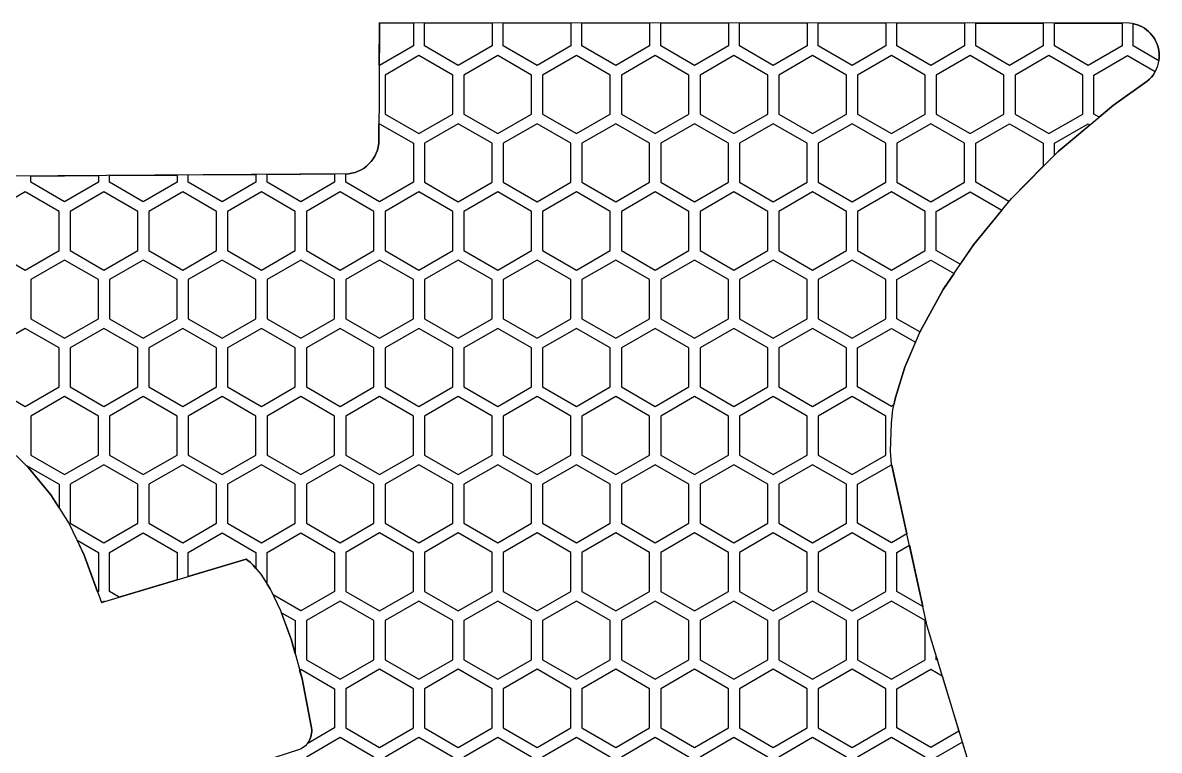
# Model space of a CAD drawing. Header units: millimetres. Extents: x -38 to 90, y -11 to 80.
# Drawn here: x 25 to 76, y 47.5 to 80.1 of the extents above; entities that cross this region are included whole.
import ezdxf

# ---------------------------------------------------------------- set-up
doc = ezdxf.new("R2010")
doc.units = ezdxf.units.MM
for name, color, linetype in [('outline_2', 3, 'Continuous'), ('pattern_0225', 2, 'Continuous'), ('pattern_0226', 2, 'Continuous'), ('pattern_0227', 2, 'Continuous'), ('pattern_0228', 2, 'Continuous'), ('pattern_0229', 2, 'Continuous'), ('pattern_0230', 2, 'Continuous'), ('pattern_0231', 2, 'Continuous'), ('pattern_0232', 2, 'Continuous'), ('pattern_0233', 2, 'Continuous'), ('pattern_0234', 2, 'Continuous'), ('pattern_0235', 2, 'Continuous'), ('pattern_0236', 2, 'Continuous'), ('pattern_0237', 2, 'Continuous'), ('pattern_0238', 2, 'Continuous'), ('pattern_0239', 2, 'Continuous'), ('pattern_0240', 2, 'Continuous'), ('pattern_0241', 2, 'Continuous'), ('pattern_0242', 2, 'Continuous'), ('pattern_0243', 2, 'Continuous'), ('pattern_0244', 2, 'Continuous'), ('pattern_0245', 2, 'Continuous'), ('pattern_0246', 2, 'Continuous'), ('pattern_0247', 2, 'Continuous'), ('pattern_0248', 2, 'Continuous'), ('pattern_0249', 2, 'Continuous'), ('pattern_0250', 2, 'Continuous'), ('pattern_0251', 2, 'Continuous'), ('pattern_0252', 2, 'Continuous'), ('pattern_0253', 2, 'Continuous'), ('pattern_0254', 2, 'Continuous'), ('pattern_0255', 2, 'Continuous'), ('pattern_0256', 2, 'Continuous'), ('pattern_0257', 2, 'Continuous'), ('pattern_0258', 2, 'Continuous'), ('pattern_0259', 2, 'Continuous'), ('pattern_0260', 2, 'Continuous'), ('pattern_0261', 2, 'Continuous'), ('pattern_0262', 2, 'Continuous'), ('pattern_0263', 2, 'Continuous'), ('pattern_0264', 2, 'Continuous'), ('pattern_0265', 2, 'Continuous'), ('pattern_0266', 2, 'Continuous'), ('pattern_0267', 2, 'Continuous'), ('pattern_0268', 2, 'Continuous'), ('pattern_0269', 2, 'Continuous'), ('pattern_0270', 2, 'Continuous'), ('pattern_0271', 2, 'Continuous'), ('pattern_0272', 2, 'Continuous'), ('pattern_0273', 2, 'Continuous'), ('pattern_0274', 2, 'Continuous'), ('pattern_0275', 2, 'Continuous'), ('pattern_0276', 2, 'Continuous'), ('pattern_0277', 2, 'Continuous'), ('pattern_0279', 2, 'Continuous'), ('pattern_0280', 2, 'Continuous'), ('pattern_0281', 2, 'Continuous'), ('pattern_0282', 2, 'Continuous'), ('pattern_0283', 2, 'Continuous'), ('pattern_0284', 2, 'Continuous'), ('pattern_0285', 2, 'Continuous'), ('pattern_0286', 2, 'Continuous'), ('pattern_0287', 2, 'Continuous'), ('pattern_0288', 2, 'Continuous'), ('pattern_0289', 2, 'Continuous'), ('pattern_0292', 2, 'Continuous'), ('pattern_0293', 2, 'Continuous'), ('pattern_0294', 2, 'Continuous'), ('pattern_0295', 2, 'Continuous'), ('pattern_0296', 2, 'Continuous'), ('pattern_0297', 2, 'Continuous'), ('pattern_0298', 2, 'Continuous'), ('pattern_0299', 2, 'Continuous'), ('pattern_0300', 2, 'Continuous'), ('pattern_0301', 2, 'Continuous'), ('pattern_0302', 2, 'Continuous'), ('pattern_0303', 2, 'Continuous'), ('pattern_0311', 2, 'Continuous'), ('pattern_0312', 2, 'Continuous'), ('pattern_0313', 2, 'Continuous'), ('pattern_0314', 2, 'Continuous'), ('pattern_0315', 2, 'Continuous'), ('pattern_0316', 2, 'Continuous'), ('pattern_0317', 2, 'Continuous'), ('pattern_0318', 2, 'Continuous'), ('pattern_0319', 2, 'Continuous'), ('pattern_0320', 2, 'Continuous'), ('pattern_0321', 2, 'Continuous'), ('pattern_0322', 2, 'Continuous'), ('pattern_0337', 2, 'Continuous'), ('pattern_0338', 2, 'Continuous'), ('pattern_0339', 2, 'Continuous'), ('pattern_0340', 2, 'Continuous'), ('pattern_0341', 2, 'Continuous'), ('pattern_0342', 2, 'Continuous'), ('pattern_0343', 2, 'Continuous'), ('pattern_0344', 2, 'Continuous'), ('pattern_0345', 2, 'Continuous'), ('pattern_0346', 2, 'Continuous'), ('pattern_0347', 2, 'Continuous'), ('pattern_0348', 2, 'Continuous'), ('pattern_0349', 2, 'Continuous'), ('pattern_0364', 2, 'Continuous'), ('pattern_0365', 2, 'Continuous'), ('pattern_0366', 2, 'Continuous'), ('pattern_0367', 2, 'Continuous'), ('pattern_0368', 2, 'Continuous'), ('pattern_0369', 2, 'Continuous'), ('pattern_0370', 2, 'Continuous'), ('pattern_0371', 2, 'Continuous'), ('pattern_0372', 2, 'Continuous'), ('pattern_0373', 2, 'Continuous'), ('pattern_0374', 2, 'Continuous'), ('pattern_0375', 2, 'Continuous'), ('pattern_0376', 2, 'Continuous'), ('pattern_0377', 2, 'Continuous'), ('pattern_0393', 2, 'Continuous'), ('pattern_0394', 2, 'Continuous'), ('pattern_0395', 2, 'Continuous'), ('pattern_0396', 2, 'Continuous'), ('pattern_0397', 2, 'Continuous'), ('pattern_0398', 2, 'Continuous'), ('pattern_0399', 2, 'Continuous'), ('pattern_0400', 2, 'Continuous'), ('pattern_0401', 2, 'Continuous'), ('pattern_0402', 2, 'Continuous'), ('pattern_0418', 2, 'Continuous'), ('pattern_0419', 2, 'Continuous'), ('pattern_0420', 2, 'Continuous'), ('pattern_0421', 2, 'Continuous'), ('pattern_0422', 2, 'Continuous'), ('pattern_0423', 2, 'Continuous'), ('pattern_0424', 2, 'Continuous'), ('pattern_0425', 2, 'Continuous'), ('pattern_0426', 2, 'Continuous'), ('pattern_0427', 2, 'Continuous'), ('pattern_0428', 2, 'Continuous')]:
    doc.layers.add(name, color=color, linetype=linetype)

msp = doc.modelspace()

# ---------------------------------------------------------------- linework, layer by layer
at = {"layer": 'outline_2'}
for points in [[(67.738, 45.915), (65.573, 53.029), (63.984, 60.296), (63.926, 60.878), (63.971, 62.147), (64.042, 62.73), (64.151, 63.288), (64.571, 64.649), (65.279, 66.284), (66.297, 68.132), (67.649, 70.13), (69.357, 72.215), (71.445, 74.325), (73.935, 76.397), (75.446, 77.48), (75.543, 77.565), (75.63, 77.655), (75.706, 77.75), (75.774, 77.849), (75.831, 77.951), (75.88, 78.057), (75.919, 78.165), (75.948, 78.274), (75.969, 78.386), (75.981, 78.498), (75.984, 78.61), (75.979, 78.722), (75.966, 78.833), (75.945, 78.943), (75.915, 79.05), (75.878, 79.156), (75.833, 79.259), (75.781, 79.358), (75.722, 79.453), (75.655, 79.543), (75.582, 79.629), (75.501, 79.708), (75.415, 79.782), (75.321, 79.848), (75.222, 79.908), (75.116, 79.96), (75.005, 80.003), (74.888, 80.037), (74.765, 80.062), (74.637, 80.077), (41.017, 80.094), (40.984, 74.682), (40.961, 74.532), (40.923, 74.386), (40.872, 74.247), (40.807, 74.114), (40.731, 73.989), (40.644, 73.872), (40.546, 73.764), (40.438, 73.666), (40.322, 73.578), (40.197, 73.501), (40.064, 73.437), (39.925, 73.385), (39.78, 73.347), (39.629, 73.323), (24.429, 73.208)], [(24.156, 61.248), (25.289, 60.127), (26.275, 58.919), (27.106, 57.62), (27.774, 56.226), (28.548, 54.097), (35.035, 56.039), (35.119, 55.982), (35.217, 55.9), (35.348, 55.775), (35.69, 55.367), (36.113, 54.704), (36.584, 53.736), (37.072, 52.41), (37.543, 50.674), (37.965, 48.476), (37.975, 48.393), (37.976, 48.311), (37.971, 48.231), (37.958, 48.152), (37.938, 48.075), (37.912, 48), (37.88, 47.928), (37.841, 47.859), (37.797, 47.793), (37.747, 47.732), (37.692, 47.675), (37.632, 47.623), (37.567, 47.576), (37.498, 47.535), (37.424, 47.499), (31.627, 45.625)]]:
    msp.add_lwpolyline(points, dxfattribs=at)
at = {"layer": 'pattern_0225'}
msp.add_lwpolyline([(40.77, 47.167), (39.254, 48.042), (37.739, 47.167), (37.739, 45.417), (39.254, 44.542), (40.77, 45.417)], close=True, dxfattribs=at)
at = {"layer": 'pattern_0226'}
msp.add_lwpolyline([(44.301, 47.167), (42.785, 48.042), (41.27, 47.167), (41.27, 45.417), (42.785, 44.542), (44.301, 45.417)], close=True, dxfattribs=at)
at = {"layer": 'pattern_0227'}
msp.add_lwpolyline([(47.832, 47.167), (46.316, 48.042), (44.801, 47.167), (44.801, 45.417), (46.316, 44.542), (47.832, 45.417)], close=True, dxfattribs=at)
at = {"layer": 'pattern_0228'}
msp.add_lwpolyline([(51.363, 47.167), (49.847, 48.042), (48.332, 47.167), (48.332, 45.417), (49.847, 44.542), (51.363, 45.417)], close=True, dxfattribs=at)
at = {"layer": 'pattern_0229'}
msp.add_lwpolyline([(54.894, 47.167), (53.379, 48.042), (51.863, 47.167), (51.863, 45.417), (53.379, 44.542), (54.894, 45.417)], close=True, dxfattribs=at)
at = {"layer": 'pattern_0230'}
msp.add_lwpolyline([(58.425, 47.167), (56.91, 48.042), (55.394, 47.167), (55.394, 45.417), (56.91, 44.542), (58.425, 45.417)], close=True, dxfattribs=at)
at = {"layer": 'pattern_0231'}
msp.add_lwpolyline([(61.956, 47.167), (60.441, 48.042), (58.925, 47.167), (58.925, 45.417), (60.441, 44.542), (61.956, 45.417)], close=True, dxfattribs=at)
at = {"layer": 'pattern_0232'}
msp.add_lwpolyline([(65.487, 47.167), (63.972, 48.042), (62.456, 47.167), (62.456, 45.417), (63.972, 44.542), (65.487, 45.417)], close=True, dxfattribs=at)
at = {"layer": 'pattern_0233'}
msp.add_lwpolyline([(67.738, 45.915), (68.143, 44.911), (67.503, 44.542), (65.987, 45.417), (65.987, 47.167), (67.153, 47.839)], close=True, dxfattribs=at)
at = {"layer": 'pattern_0234'}
msp.add_lwpolyline([(37.797, 47.793), (37.841, 47.859), (37.88, 47.928), (37.912, 48), (37.938, 48.075), (37.958, 48.152), (37.971, 48.231), (37.976, 48.311), (37.975, 48.393), (37.965, 48.476), (37.543, 50.674), (37.436, 51.069), (37.489, 51.1), (39.004, 50.225), (39.004, 48.475), (37.773, 47.764)], close=True, dxfattribs=at)
at = {"layer": 'pattern_0235'}
msp.add_lwpolyline([(42.535, 50.225), (41.02, 51.1), (39.504, 50.225), (39.504, 48.475), (41.02, 47.6), (42.535, 48.475)], close=True, dxfattribs=at)
at = {"layer": 'pattern_0236'}
msp.add_lwpolyline([(46.066, 50.225), (44.551, 51.1), (43.035, 50.225), (43.035, 48.475), (44.551, 47.6), (46.066, 48.475)], close=True, dxfattribs=at)
at = {"layer": 'pattern_0237'}
msp.add_lwpolyline([(49.597, 50.225), (48.082, 51.1), (46.566, 50.225), (46.566, 48.475), (48.082, 47.6), (49.597, 48.475)], close=True, dxfattribs=at)
at = {"layer": 'pattern_0238'}
msp.add_lwpolyline([(53.129, 50.225), (51.613, 51.1), (50.097, 50.225), (50.097, 48.475), (51.613, 47.6), (53.129, 48.475)], close=True, dxfattribs=at)
at = {"layer": 'pattern_0239'}
msp.add_lwpolyline([(56.66, 50.225), (55.144, 51.1), (53.629, 50.225), (53.629, 48.475), (55.144, 47.6), (56.66, 48.475)], close=True, dxfattribs=at)
at = {"layer": 'pattern_0240'}
msp.add_lwpolyline([(60.191, 50.225), (58.675, 51.1), (57.16, 50.225), (57.16, 48.475), (58.675, 47.6), (60.191, 48.475)], close=True, dxfattribs=at)
at = {"layer": 'pattern_0241'}
msp.add_lwpolyline([(63.722, 50.225), (62.206, 51.1), (60.691, 50.225), (60.691, 48.475), (62.206, 47.6), (63.722, 48.475)], close=True, dxfattribs=at)
at = {"layer": 'pattern_0242'}
msp.add_lwpolyline([(67.003, 48.331), (65.737, 47.6), (64.222, 48.475), (64.222, 50.225), (65.737, 51.1), (66.251, 50.803)], close=True, dxfattribs=at)
at = {"layer": 'pattern_0243'}
msp.add_lwpolyline([(28.565, 54.102), (28.661, 54.158), (28.691, 54.14)], close=True, dxfattribs=at)
at = {"layer": 'pattern_0244'}
msp.add_lwpolyline([(37.072, 52.41), (36.62, 53.64), (37.239, 53.283), (37.239, 51.796)], close=True, dxfattribs=at)
at = {"layer": 'pattern_0245'}
msp.add_lwpolyline([(40.77, 53.283), (39.254, 54.158), (37.739, 53.283), (37.739, 51.533), (39.254, 50.658), (40.77, 51.533)], close=True, dxfattribs=at)
at = {"layer": 'pattern_0246'}
msp.add_lwpolyline([(44.301, 53.283), (42.785, 54.158), (41.27, 53.283), (41.27, 51.533), (42.785, 50.658), (44.301, 51.533)], close=True, dxfattribs=at)
at = {"layer": 'pattern_0247'}
msp.add_lwpolyline([(47.832, 53.283), (46.316, 54.158), (44.801, 53.283), (44.801, 51.533), (46.316, 50.658), (47.832, 51.533)], close=True, dxfattribs=at)
at = {"layer": 'pattern_0248'}
msp.add_lwpolyline([(51.363, 53.283), (49.847, 54.158), (48.332, 53.283), (48.332, 51.533), (49.847, 50.658), (51.363, 51.533)], close=True, dxfattribs=at)
at = {"layer": 'pattern_0249'}
msp.add_lwpolyline([(54.894, 53.283), (53.379, 54.158), (51.863, 53.283), (51.863, 51.533), (53.379, 50.658), (54.894, 51.533)], close=True, dxfattribs=at)
at = {"layer": 'pattern_0250'}
msp.add_lwpolyline([(58.425, 53.283), (56.91, 54.158), (55.394, 53.283), (55.394, 51.533), (56.91, 50.658), (58.425, 51.533)], close=True, dxfattribs=at)
at = {"layer": 'pattern_0251'}
msp.add_lwpolyline([(61.956, 53.283), (60.441, 54.158), (58.925, 53.283), (58.925, 51.533), (60.441, 50.658), (61.956, 51.533)], close=True, dxfattribs=at)
at = {"layer": 'pattern_0252'}
msp.add_lwpolyline([(65.487, 53.283), (63.972, 54.158), (62.456, 53.283), (62.456, 51.533), (63.972, 50.658), (65.487, 51.533)], close=True, dxfattribs=at)
at = {"layer": 'pattern_0253'}
msp.add_lwpolyline([(66.037, 51.504), (65.987, 51.533), (65.987, 51.668)], close=True, dxfattribs=at)
at = {"layer": 'pattern_0254'}
msp.add_lwpolyline([(27.774, 56.226), (27.455, 56.893), (28.411, 56.341), (28.411, 54.591), (28.376, 54.571)], close=True, dxfattribs=at)
at = {"layer": 'pattern_0255'}
msp.add_lwpolyline([(29.35, 54.337), (28.911, 54.591), (28.911, 56.341), (30.426, 57.216), (31.942, 56.341), (31.942, 55.113)], close=True, dxfattribs=at)
at = {"layer": 'pattern_0256'}
msp.add_lwpolyline([(35.348, 55.775), (35.217, 55.9), (35.119, 55.982), (35.035, 56.039), (32.442, 55.263), (32.442, 56.341), (33.958, 57.216), (35.473, 56.341), (35.473, 55.626)], close=True, dxfattribs=at)
at = {"layer": 'pattern_0257'}
msp.add_lwpolyline([(36.113, 54.704), (35.973, 54.924), (35.973, 56.341), (37.489, 57.216), (39.004, 56.341), (39.004, 54.591), (37.489, 53.716), (36.245, 54.434)], close=True, dxfattribs=at)
at = {"layer": 'pattern_0258'}
msp.add_lwpolyline([(42.535, 56.341), (41.02, 57.216), (39.504, 56.341), (39.504, 54.591), (41.02, 53.716), (42.535, 54.591)], close=True, dxfattribs=at)
at = {"layer": 'pattern_0259'}
msp.add_lwpolyline([(46.066, 56.341), (44.551, 57.216), (43.035, 56.341), (43.035, 54.591), (44.551, 53.716), (46.066, 54.591)], close=True, dxfattribs=at)
at = {"layer": 'pattern_0260'}
msp.add_lwpolyline([(49.597, 56.341), (48.082, 57.216), (46.566, 56.341), (46.566, 54.591), (48.082, 53.716), (49.597, 54.591)], close=True, dxfattribs=at)
at = {"layer": 'pattern_0261'}
msp.add_lwpolyline([(53.129, 56.341), (51.613, 57.216), (50.097, 56.341), (50.097, 54.591), (51.613, 53.716), (53.129, 54.591)], close=True, dxfattribs=at)
at = {"layer": 'pattern_0262'}
msp.add_lwpolyline([(56.66, 56.341), (55.144, 57.216), (53.629, 56.341), (53.629, 54.591), (55.144, 53.716), (56.66, 54.591)], close=True, dxfattribs=at)
at = {"layer": 'pattern_0263'}
msp.add_lwpolyline([(60.191, 56.341), (58.675, 57.216), (57.16, 56.341), (57.16, 54.591), (58.675, 53.716), (60.191, 54.591)], close=True, dxfattribs=at)
at = {"layer": 'pattern_0264'}
msp.add_lwpolyline([(63.722, 56.341), (62.206, 57.216), (60.691, 56.341), (60.691, 54.591), (62.206, 53.716), (63.722, 54.591)], close=True, dxfattribs=at)
at = {"layer": 'pattern_0265'}
msp.add_lwpolyline([(65.378, 53.923), (64.222, 54.591), (64.222, 56.341), (64.779, 56.662)], close=True, dxfattribs=at)
at = {"layer": 'pattern_0266'}
msp.add_lwpolyline([(26.275, 58.919), (25.289, 60.127), (25.156, 60.258), (26.645, 59.399), (26.645, 58.34)], close=True, dxfattribs=at)
at = {"layer": 'pattern_0267'}
msp.add_lwpolyline([(30.176, 59.399), (28.661, 60.274), (27.145, 59.399), (27.145, 57.649), (28.661, 56.774), (30.176, 57.649)], close=True, dxfattribs=at)
at = {"layer": 'pattern_0268'}
msp.add_lwpolyline([(33.708, 59.399), (32.192, 60.274), (30.676, 59.399), (30.676, 57.649), (32.192, 56.774), (33.708, 57.649)], close=True, dxfattribs=at)
at = {"layer": 'pattern_0269'}
msp.add_lwpolyline([(37.239, 59.399), (35.723, 60.274), (34.208, 59.399), (34.208, 57.649), (35.723, 56.774), (37.239, 57.649)], close=True, dxfattribs=at)
at = {"layer": 'pattern_0270'}
msp.add_lwpolyline([(40.77, 59.399), (39.254, 60.274), (37.739, 59.399), (37.739, 57.649), (39.254, 56.774), (40.77, 57.649)], close=True, dxfattribs=at)
at = {"layer": 'pattern_0271'}
msp.add_lwpolyline([(44.301, 59.399), (42.785, 60.274), (41.27, 59.399), (41.27, 57.649), (42.785, 56.774), (44.301, 57.649)], close=True, dxfattribs=at)
at = {"layer": 'pattern_0272'}
msp.add_lwpolyline([(47.832, 59.399), (46.316, 60.274), (44.801, 59.399), (44.801, 57.649), (46.316, 56.774), (47.832, 57.649)], close=True, dxfattribs=at)
at = {"layer": 'pattern_0273'}
msp.add_lwpolyline([(51.363, 59.399), (49.847, 60.274), (48.332, 59.399), (48.332, 57.649), (49.847, 56.774), (51.363, 57.649)], close=True, dxfattribs=at)
at = {"layer": 'pattern_0274'}
msp.add_lwpolyline([(54.894, 59.399), (53.379, 60.274), (51.863, 59.399), (51.863, 57.649), (53.379, 56.774), (54.894, 57.649)], close=True, dxfattribs=at)
at = {"layer": 'pattern_0275'}
msp.add_lwpolyline([(58.425, 59.399), (56.91, 60.274), (55.394, 59.399), (55.394, 57.649), (56.91, 56.774), (58.425, 57.649)], close=True, dxfattribs=at)
at = {"layer": 'pattern_0276'}
msp.add_lwpolyline([(61.956, 59.399), (60.441, 60.274), (58.925, 59.399), (58.925, 57.649), (60.441, 56.774), (61.956, 57.649)], close=True, dxfattribs=at)
at = {"layer": 'pattern_0277'}
msp.add_lwpolyline([(64.666, 57.175), (63.972, 56.774), (62.456, 57.649), (62.456, 59.399), (63.972, 60.274), (63.991, 60.262)], close=True, dxfattribs=at)
at = {"layer": 'pattern_0279'}
msp.add_lwpolyline([(28.411, 62.457), (26.895, 63.332), (25.38, 62.457), (25.38, 60.707), (26.895, 59.832), (28.411, 60.707)], close=True, dxfattribs=at)
at = {"layer": 'pattern_0280'}
msp.add_lwpolyline([(31.942, 62.457), (30.426, 63.332), (28.911, 62.457), (28.911, 60.707), (30.426, 59.832), (31.942, 60.707)], close=True, dxfattribs=at)
at = {"layer": 'pattern_0281'}
msp.add_lwpolyline([(35.473, 62.457), (33.958, 63.332), (32.442, 62.457), (32.442, 60.707), (33.958, 59.832), (35.473, 60.707)], close=True, dxfattribs=at)
at = {"layer": 'pattern_0282'}
msp.add_lwpolyline([(39.004, 62.457), (37.489, 63.332), (35.973, 62.457), (35.973, 60.707), (37.489, 59.832), (39.004, 60.707)], close=True, dxfattribs=at)
at = {"layer": 'pattern_0283'}
msp.add_lwpolyline([(42.535, 62.457), (41.02, 63.332), (39.504, 62.457), (39.504, 60.707), (41.02, 59.832), (42.535, 60.707)], close=True, dxfattribs=at)
at = {"layer": 'pattern_0284'}
msp.add_lwpolyline([(46.066, 62.457), (44.551, 63.332), (43.035, 62.457), (43.035, 60.707), (44.551, 59.832), (46.066, 60.707)], close=True, dxfattribs=at)
at = {"layer": 'pattern_0285'}
msp.add_lwpolyline([(49.597, 62.457), (48.082, 63.332), (46.566, 62.457), (46.566, 60.707), (48.082, 59.832), (49.597, 60.707)], close=True, dxfattribs=at)
at = {"layer": 'pattern_0286'}
msp.add_lwpolyline([(53.129, 62.457), (51.613, 63.332), (50.097, 62.457), (50.097, 60.707), (51.613, 59.832), (53.129, 60.707)], close=True, dxfattribs=at)
at = {"layer": 'pattern_0287'}
msp.add_lwpolyline([(56.66, 62.457), (55.144, 63.332), (53.629, 62.457), (53.629, 60.707), (55.144, 59.832), (56.66, 60.707)], close=True, dxfattribs=at)
at = {"layer": 'pattern_0288'}
msp.add_lwpolyline([(60.191, 62.457), (58.675, 63.332), (57.16, 62.457), (57.16, 60.707), (58.675, 59.832), (60.191, 60.707)], close=True, dxfattribs=at)
at = {"layer": 'pattern_0289'}
msp.add_lwpolyline([(63.722, 62.457), (62.206, 63.332), (60.691, 62.457), (60.691, 60.707), (62.206, 59.832), (63.722, 60.707)], close=True, dxfattribs=at)
at = {"layer": 'pattern_0292'}
msp.add_lwpolyline([(26.645, 65.515), (25.13, 66.39), (23.614, 65.515), (23.614, 63.765), (25.13, 62.89), (26.645, 63.765)], close=True, dxfattribs=at)
at = {"layer": 'pattern_0293'}
msp.add_lwpolyline([(30.176, 65.515), (28.661, 66.39), (27.145, 65.515), (27.145, 63.765), (28.661, 62.89), (30.176, 63.765)], close=True, dxfattribs=at)
at = {"layer": 'pattern_0294'}
msp.add_lwpolyline([(33.708, 65.515), (32.192, 66.39), (30.676, 65.515), (30.676, 63.765), (32.192, 62.89), (33.708, 63.765)], close=True, dxfattribs=at)
at = {"layer": 'pattern_0295'}
msp.add_lwpolyline([(37.239, 65.515), (35.723, 66.39), (34.208, 65.515), (34.208, 63.765), (35.723, 62.89), (37.239, 63.765)], close=True, dxfattribs=at)
at = {"layer": 'pattern_0296'}
msp.add_lwpolyline([(40.77, 65.515), (39.254, 66.39), (37.739, 65.515), (37.739, 63.765), (39.254, 62.89), (40.77, 63.765)], close=True, dxfattribs=at)
at = {"layer": 'pattern_0297'}
msp.add_lwpolyline([(44.301, 65.515), (42.785, 66.39), (41.27, 65.515), (41.27, 63.765), (42.785, 62.89), (44.301, 63.765)], close=True, dxfattribs=at)
at = {"layer": 'pattern_0298'}
msp.add_lwpolyline([(47.832, 65.515), (46.316, 66.39), (44.801, 65.515), (44.801, 63.765), (46.316, 62.89), (47.832, 63.765)], close=True, dxfattribs=at)
at = {"layer": 'pattern_0299'}
msp.add_lwpolyline([(51.363, 65.515), (49.847, 66.39), (48.332, 65.515), (48.332, 63.765), (49.847, 62.89), (51.363, 63.765)], close=True, dxfattribs=at)
at = {"layer": 'pattern_0300'}
msp.add_lwpolyline([(54.894, 65.515), (53.379, 66.39), (51.863, 65.515), (51.863, 63.765), (53.379, 62.89), (54.894, 63.765)], close=True, dxfattribs=at)
at = {"layer": 'pattern_0301'}
msp.add_lwpolyline([(58.425, 65.515), (56.91, 66.39), (55.394, 65.515), (55.394, 63.765), (56.91, 62.89), (58.425, 63.765)], close=True, dxfattribs=at)
at = {"layer": 'pattern_0302'}
msp.add_lwpolyline([(61.956, 65.515), (60.441, 66.39), (58.925, 65.515), (58.925, 63.765), (60.441, 62.89), (61.956, 63.765)], close=True, dxfattribs=at)
at = {"layer": 'pattern_0303'}
msp.add_lwpolyline([(64.571, 64.649), (64.151, 63.288), (64.087, 62.956), (63.972, 62.89), (62.456, 63.765), (62.456, 65.515), (63.972, 66.39), (65.054, 65.765)], close=True, dxfattribs=at)
at = {"layer": 'pattern_0311'}
msp.add_lwpolyline([(28.411, 68.573), (26.895, 69.448), (25.38, 68.573), (25.38, 66.823), (26.895, 65.948), (28.411, 66.823)], close=True, dxfattribs=at)
at = {"layer": 'pattern_0312'}
msp.add_lwpolyline([(31.942, 68.573), (30.426, 69.448), (28.911, 68.573), (28.911, 66.823), (30.426, 65.948), (31.942, 66.823)], close=True, dxfattribs=at)
at = {"layer": 'pattern_0313'}
msp.add_lwpolyline([(35.473, 68.573), (33.958, 69.448), (32.442, 68.573), (32.442, 66.823), (33.958, 65.948), (35.473, 66.823)], close=True, dxfattribs=at)
at = {"layer": 'pattern_0314'}
msp.add_lwpolyline([(39.004, 68.573), (37.489, 69.448), (35.973, 68.573), (35.973, 66.823), (37.489, 65.948), (39.004, 66.823)], close=True, dxfattribs=at)
at = {"layer": 'pattern_0315'}
msp.add_lwpolyline([(42.535, 68.573), (41.02, 69.448), (39.504, 68.573), (39.504, 66.823), (41.02, 65.948), (42.535, 66.823)], close=True, dxfattribs=at)
at = {"layer": 'pattern_0316'}
msp.add_lwpolyline([(46.066, 68.573), (44.551, 69.448), (43.035, 68.573), (43.035, 66.823), (44.551, 65.948), (46.066, 66.823)], close=True, dxfattribs=at)
at = {"layer": 'pattern_0317'}
msp.add_lwpolyline([(49.597, 68.573), (48.082, 69.448), (46.566, 68.573), (46.566, 66.823), (48.082, 65.948), (49.597, 66.823)], close=True, dxfattribs=at)
at = {"layer": 'pattern_0318'}
msp.add_lwpolyline([(53.129, 68.573), (51.613, 69.448), (50.097, 68.573), (50.097, 66.823), (51.613, 65.948), (53.129, 66.823)], close=True, dxfattribs=at)
at = {"layer": 'pattern_0319'}
msp.add_lwpolyline([(56.66, 68.573), (55.144, 69.448), (53.629, 68.573), (53.629, 66.823), (55.144, 65.948), (56.66, 66.823)], close=True, dxfattribs=at)
at = {"layer": 'pattern_0320'}
msp.add_lwpolyline([(60.191, 68.573), (58.675, 69.448), (57.16, 68.573), (57.16, 66.823), (58.675, 65.948), (60.191, 66.823)], close=True, dxfattribs=at)
at = {"layer": 'pattern_0321'}
msp.add_lwpolyline([(63.722, 68.573), (62.206, 69.448), (60.691, 68.573), (60.691, 66.823), (62.206, 65.948), (63.722, 66.823)], close=True, dxfattribs=at)
at = {"layer": 'pattern_0322'}
msp.add_lwpolyline([(66.297, 68.132), (65.279, 66.284), (65.254, 66.227), (64.222, 66.823), (64.222, 68.573), (65.737, 69.448), (66.78, 68.846)], close=True, dxfattribs=at)
at = {"layer": 'pattern_0337'}
msp.add_lwpolyline([(26.645, 71.631), (25.13, 72.506), (23.614, 71.631), (23.614, 69.881), (25.13, 69.006), (26.645, 69.881)], close=True, dxfattribs=at)
at = {"layer": 'pattern_0338'}
msp.add_lwpolyline([(30.176, 71.631), (28.661, 72.506), (27.145, 71.631), (27.145, 69.881), (28.661, 69.006), (30.176, 69.881)], close=True, dxfattribs=at)
at = {"layer": 'pattern_0339'}
msp.add_lwpolyline([(33.708, 71.631), (32.192, 72.506), (30.676, 71.631), (30.676, 69.881), (32.192, 69.006), (33.708, 69.881)], close=True, dxfattribs=at)
at = {"layer": 'pattern_0340'}
msp.add_lwpolyline([(37.239, 71.631), (35.723, 72.506), (34.208, 71.631), (34.208, 69.881), (35.723, 69.006), (37.239, 69.881)], close=True, dxfattribs=at)
at = {"layer": 'pattern_0341'}
msp.add_lwpolyline([(40.77, 71.631), (39.254, 72.506), (37.739, 71.631), (37.739, 69.881), (39.254, 69.006), (40.77, 69.881)], close=True, dxfattribs=at)
at = {"layer": 'pattern_0342'}
msp.add_lwpolyline([(44.301, 71.631), (42.785, 72.506), (41.27, 71.631), (41.27, 69.881), (42.785, 69.006), (44.301, 69.881)], close=True, dxfattribs=at)
at = {"layer": 'pattern_0343'}
msp.add_lwpolyline([(47.832, 71.631), (46.316, 72.506), (44.801, 71.631), (44.801, 69.881), (46.316, 69.006), (47.832, 69.881)], close=True, dxfattribs=at)
at = {"layer": 'pattern_0344'}
msp.add_lwpolyline([(51.363, 71.631), (49.847, 72.506), (48.332, 71.631), (48.332, 69.881), (49.847, 69.006), (51.363, 69.881)], close=True, dxfattribs=at)
at = {"layer": 'pattern_0345'}
msp.add_lwpolyline([(54.894, 71.631), (53.379, 72.506), (51.863, 71.631), (51.863, 69.881), (53.379, 69.006), (54.894, 69.881)], close=True, dxfattribs=at)
at = {"layer": 'pattern_0346'}
msp.add_lwpolyline([(58.425, 71.631), (56.91, 72.506), (55.394, 71.631), (55.394, 69.881), (56.91, 69.006), (58.425, 69.881)], close=True, dxfattribs=at)
at = {"layer": 'pattern_0347'}
msp.add_lwpolyline([(61.956, 71.631), (60.441, 72.506), (58.925, 71.631), (58.925, 69.881), (60.441, 69.006), (61.956, 69.881)], close=True, dxfattribs=at)
at = {"layer": 'pattern_0348'}
msp.add_lwpolyline([(65.487, 71.631), (63.972, 72.506), (62.456, 71.631), (62.456, 69.881), (63.972, 69.006), (65.487, 69.881)], close=True, dxfattribs=at)
at = {"layer": 'pattern_0349'}
msp.add_lwpolyline([(67.649, 70.13), (67.061, 69.261), (65.987, 69.881), (65.987, 71.631), (67.503, 72.506), (68.924, 71.686)], close=True, dxfattribs=at)
at = {"layer": 'pattern_0364'}
msp.add_lwpolyline([(28.411, 73.238), (28.411, 72.939), (26.895, 72.064), (25.38, 72.939), (25.38, 73.215)], close=True, dxfattribs=at)
at = {"layer": 'pattern_0365'}
msp.add_lwpolyline([(31.942, 73.265), (31.942, 72.939), (30.426, 72.064), (28.911, 72.939), (28.911, 73.242)], close=True, dxfattribs=at)
at = {"layer": 'pattern_0366'}
msp.add_lwpolyline([(35.473, 73.291), (35.473, 72.939), (33.958, 72.064), (32.442, 72.939), (32.442, 73.268)], close=True, dxfattribs=at)
at = {"layer": 'pattern_0367'}
msp.add_lwpolyline([(39.004, 73.318), (39.004, 72.939), (37.489, 72.064), (35.973, 72.939), (35.973, 73.295)], close=True, dxfattribs=at)
at = {"layer": 'pattern_0368'}
msp.add_lwpolyline([(39.629, 73.323), (39.78, 73.347), (39.925, 73.385), (40.064, 73.437), (40.197, 73.501), (40.322, 73.578), (40.438, 73.666), (40.546, 73.764), (40.644, 73.872), (40.731, 73.989), (40.807, 74.114), (40.872, 74.247), (40.923, 74.386), (40.961, 74.532), (40.984, 74.682), (40.99, 75.546), (41.02, 75.564), (42.535, 74.689), (42.535, 72.939), (41.02, 72.064), (39.504, 72.939), (39.504, 73.322)], close=True, dxfattribs=at)
at = {"layer": 'pattern_0369'}
msp.add_lwpolyline([(46.066, 74.689), (44.551, 75.564), (43.035, 74.689), (43.035, 72.939), (44.551, 72.064), (46.066, 72.939)], close=True, dxfattribs=at)
at = {"layer": 'pattern_0370'}
msp.add_lwpolyline([(49.597, 74.689), (48.082, 75.564), (46.566, 74.689), (46.566, 72.939), (48.082, 72.064), (49.597, 72.939)], close=True, dxfattribs=at)
at = {"layer": 'pattern_0371'}
msp.add_lwpolyline([(53.129, 74.689), (51.613, 75.564), (50.097, 74.689), (50.097, 72.939), (51.613, 72.064), (53.129, 72.939)], close=True, dxfattribs=at)
at = {"layer": 'pattern_0372'}
msp.add_lwpolyline([(56.66, 74.689), (55.144, 75.564), (53.629, 74.689), (53.629, 72.939), (55.144, 72.064), (56.66, 72.939)], close=True, dxfattribs=at)
at = {"layer": 'pattern_0373'}
msp.add_lwpolyline([(60.191, 74.689), (58.675, 75.564), (57.16, 74.689), (57.16, 72.939), (58.675, 72.064), (60.191, 72.939)], close=True, dxfattribs=at)
at = {"layer": 'pattern_0374'}
msp.add_lwpolyline([(63.722, 74.689), (62.206, 75.564), (60.691, 74.689), (60.691, 72.939), (62.206, 72.064), (63.722, 72.939)], close=True, dxfattribs=at)
at = {"layer": 'pattern_0375'}
msp.add_lwpolyline([(67.253, 74.689), (65.737, 75.564), (64.222, 74.689), (64.222, 72.939), (65.737, 72.064), (67.253, 72.939)], close=True, dxfattribs=at)
at = {"layer": 'pattern_0376'}
msp.add_lwpolyline([(69.357, 72.215), (69.245, 72.077), (67.753, 72.939), (67.753, 74.689), (69.268, 75.564), (70.784, 74.689), (70.784, 73.657)], close=True, dxfattribs=at)
at = {"layer": 'pattern_0377'}
msp.add_lwpolyline([(71.445, 74.325), (71.284, 74.162), (71.284, 74.689), (72.8, 75.564), (72.879, 75.518)], close=True, dxfattribs=at)
at = {"layer": 'pattern_0393'}
msp.add_lwpolyline([(44.301, 77.747), (42.785, 78.622), (41.27, 77.747), (41.27, 75.997), (42.785, 75.122), (44.301, 75.997)], close=True, dxfattribs=at)
at = {"layer": 'pattern_0394'}
msp.add_lwpolyline([(47.832, 77.747), (46.316, 78.622), (44.801, 77.747), (44.801, 75.997), (46.316, 75.122), (47.832, 75.997)], close=True, dxfattribs=at)
at = {"layer": 'pattern_0395'}
msp.add_lwpolyline([(51.363, 77.747), (49.847, 78.622), (48.332, 77.747), (48.332, 75.997), (49.847, 75.122), (51.363, 75.997)], close=True, dxfattribs=at)
at = {"layer": 'pattern_0396'}
msp.add_lwpolyline([(54.894, 77.747), (53.379, 78.622), (51.863, 77.747), (51.863, 75.997), (53.379, 75.122), (54.894, 75.997)], close=True, dxfattribs=at)
at = {"layer": 'pattern_0397'}
msp.add_lwpolyline([(58.425, 77.747), (56.91, 78.622), (55.394, 77.747), (55.394, 75.997), (56.91, 75.122), (58.425, 75.997)], close=True, dxfattribs=at)
at = {"layer": 'pattern_0398'}
msp.add_lwpolyline([(61.956, 77.747), (60.441, 78.622), (58.925, 77.747), (58.925, 75.997), (60.441, 75.122), (61.956, 75.997)], close=True, dxfattribs=at)
at = {"layer": 'pattern_0399'}
msp.add_lwpolyline([(65.487, 77.747), (63.972, 78.622), (62.456, 77.747), (62.456, 75.997), (63.972, 75.122), (65.487, 75.997)], close=True, dxfattribs=at)
at = {"layer": 'pattern_0400'}
msp.add_lwpolyline([(69.018, 77.747), (67.503, 78.622), (65.987, 77.747), (65.987, 75.997), (67.503, 75.122), (69.018, 75.997)], close=True, dxfattribs=at)
at = {"layer": 'pattern_0401'}
msp.add_lwpolyline([(72.55, 77.747), (71.034, 78.622), (69.518, 77.747), (69.518, 75.997), (71.034, 75.122), (72.55, 75.997)], close=True, dxfattribs=at)
at = {"layer": 'pattern_0402'}
msp.add_lwpolyline([(75.774, 77.849), (75.706, 77.75), (75.63, 77.655), (75.543, 77.565), (75.446, 77.48), (73.935, 76.397), (73.288, 75.859), (73.05, 75.997), (73.05, 77.747), (74.565, 78.622), (75.806, 77.906)], close=True, dxfattribs=at)
at = {"layer": 'pattern_0418'}
msp.add_lwpolyline([(41.017, 80.094), (42.535, 80.093), (42.535, 79.055), (41.02, 78.18), (41.006, 78.188)], close=True, dxfattribs=at)
at = {"layer": 'pattern_0419'}
msp.add_lwpolyline([(46.066, 80.091), (46.066, 79.055), (44.551, 78.18), (43.035, 79.055), (43.035, 80.093)], close=True, dxfattribs=at)
at = {"layer": 'pattern_0420'}
msp.add_lwpolyline([(49.597, 80.09), (49.597, 79.055), (48.082, 78.18), (46.566, 79.055), (46.566, 80.091)], close=True, dxfattribs=at)
at = {"layer": 'pattern_0421'}
msp.add_lwpolyline([(53.129, 80.088), (53.129, 79.055), (51.613, 78.18), (50.097, 79.055), (50.097, 80.089)], close=True, dxfattribs=at)
at = {"layer": 'pattern_0422'}
msp.add_lwpolyline([(56.66, 80.086), (56.66, 79.055), (55.144, 78.18), (53.629, 79.055), (53.629, 80.088)], close=True, dxfattribs=at)
at = {"layer": 'pattern_0423'}
msp.add_lwpolyline([(60.191, 80.084), (60.191, 79.055), (58.675, 78.18), (57.16, 79.055), (57.16, 80.086)], close=True, dxfattribs=at)
at = {"layer": 'pattern_0424'}
msp.add_lwpolyline([(63.722, 80.082), (63.722, 79.055), (62.206, 78.18), (60.691, 79.055), (60.691, 80.084)], close=True, dxfattribs=at)
at = {"layer": 'pattern_0425'}
msp.add_lwpolyline([(67.253, 80.081), (67.253, 79.055), (65.737, 78.18), (64.222, 79.055), (64.222, 80.082)], close=True, dxfattribs=at)
at = {"layer": 'pattern_0426'}
msp.add_lwpolyline([(70.784, 80.079), (70.784, 79.055), (69.268, 78.18), (67.753, 79.055), (67.753, 80.08)], close=True, dxfattribs=at)
at = {"layer": 'pattern_0427'}
msp.add_lwpolyline([(74.315, 80.077), (74.315, 79.055), (72.8, 78.18), (71.284, 79.055), (71.284, 80.078)], close=True, dxfattribs=at)
at = {"layer": 'pattern_0428'}
msp.add_lwpolyline([(74.888, 80.037), (75.005, 80.003), (75.116, 79.96), (75.222, 79.908), (75.321, 79.848), (75.415, 79.782), (75.501, 79.708), (75.582, 79.629), (75.655, 79.543), (75.722, 79.453), (75.781, 79.358), (75.833, 79.259), (75.878, 79.156), (75.915, 79.05), (75.945, 78.943), (75.966, 78.833), (75.979, 78.722), (75.984, 78.61), (75.981, 78.498), (75.969, 78.388), (74.815, 79.055), (74.815, 80.052)], close=True, dxfattribs=at)

doc.saveas('drawing.dxf')
